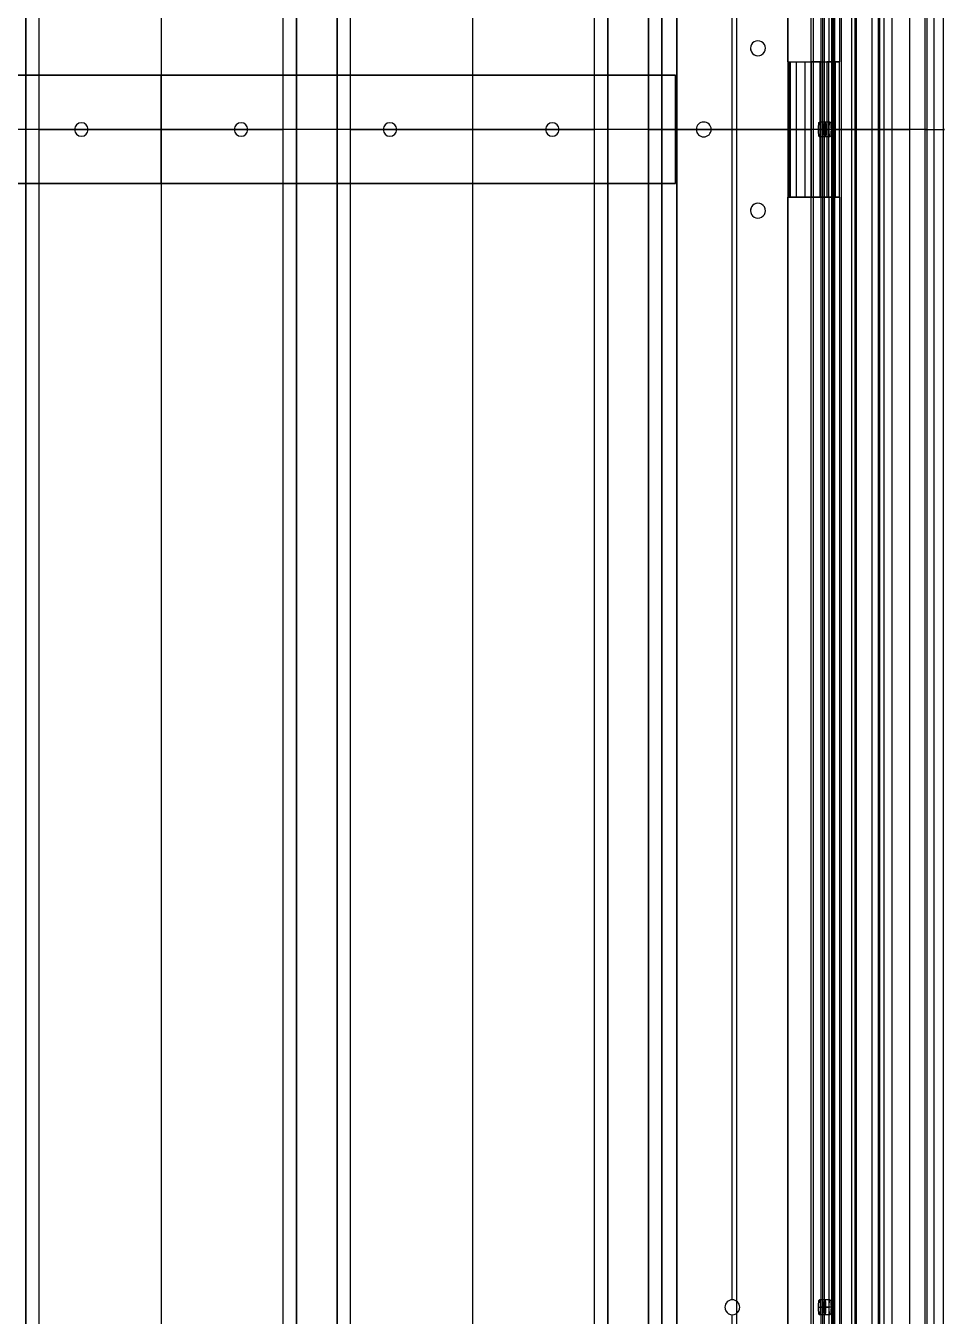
# Model space of a CAD drawing. Header units: millimetres. Extents: x -1488 to 3198, y -4194 to 3775.
# Drawn here: x -1167.3 to -826.9, y -3718.4 to -3241.8 of the extents above; entities that cross this region are included whole.
import ezdxf

# ---------------------------------------------------------------- set-up
doc = ezdxf.new("R2010")
doc.units = ezdxf.units.MM
doc.header["$MEASUREMENT"] = 0
doc.layers.add('Domyślny', color=7, linetype='Continuous', true_color=0x000000)

# ---------------------------------------------------------------- blocks, each defined once
blk = doc.blocks.new('deska 2 siedziska awki Soft 02.412 SC')
at = {"layer": 'Domyślny'}
for p, q in [((5, 0), (1795, 0)), ((900, 0, 14), (900, 0, -14)), ((900, -5, -19), (900, -60, -19)), ((900, -60, 19), (900, -5, 19)), ((5, -32.5, -19), (1795, -32.5, -19)), ((5, -32.5, 19), (1795, -32.5, 19)), ((5, -60, -19), (1795, -60, -19)), ((900, -90, -9), (900, -60, 19)), ((5, -75, 5), (1795, -75, 5))]:
    blk.add_line(p, q, dxfattribs=at)
at = {"layer": 'Domyślny', "extrusion": (1, 0, 0)}
for centre, radius, start, end in [((-5, -14, 900), 5, 270, 0), ((-5, 14, 900), 5, 0, 90), ((-60, 31, 900), 50, 233.1301, 270)]:
    blk.add_arc(centre, radius, start, end, dxfattribs=at)
at = {"layer": 'Domyślny'}
for points in [[(1795, 0, 14), (900, 0, 14), (5, 0, 14)], [(5, 0, -14), (900, 0, -14), (1795, 0, -14)], [(1795, -5, -19), (900, -5, -19), (5, -5, -19)], [(5, -5, 19), (900, -5, 19), (1795, -5, 19)], [(5, -60, 19), (900, -60, 19), (1795, -60, 19)], [(1795, -90, -9), (900, -90, -9), (5, -90, -9)]]:
    blk.add_open_spline(points, degree=2, dxfattribs=at)
blk = doc.blocks.new('blacha wspornika desek awki Soft 02.412 SC_rodkowy')
at = {"layer": 'Domyślny'}
for p, q in [((0, 0, -190), (0, 4, -190)), ((0, 4, -190), (40, 4, -190)), ((0, 2), (0, 2, -380)), ((40, 2), (0, 2)), ((40, 2, -380), (0, 2, -380)), ((0, 0, -190), (40, 0, -190)), ((17.5, 0, -160.5), (17.5, 4, -160.5)), ((17.5, 0, -105.5), (17.5, 4, -105.5)), ((17.5, 0, -45.5), (17.5, 4, -45.5)), ((17.5, 0, -334.5), (17.5, 4, -334.5)), ((17.5, 0, -274.5), (17.5, 4, -274.5)), ((17.5, 0, -219.5), (17.5, 4, -219.5)), ((20, 4, -217), (20, 0, -217)), ((20, 0, -222), (20, 4, -222)), ((20, 4, -272), (20, 0, -272)), ((20, 0, -277), (20, 4, -277)), ((20, 4, -332), (20, 0, -332)), ((20, 0, -337), (20, 4, -337)), ((20, 4, -163), (20, 0, -163)), ((20, 0, -158), (20, 4, -158)), ((20, 4, -108), (20, 0, -108)), ((20, 0, -103), (20, 4, -103)), ((20, 4, -48), (20, 0, -48)), ((20, 0, -43), (20, 4, -43)), ((20, 0), (20, 4)), ((20, 4), (20, 4, -43)), ((20, 4, -48), (20, 4, -103)), ((20, 4, -108), (20, 4, -158)), ((20, 4, -163), (20, 4, -217)), ((20, 4, -222), (20, 4, -272)), ((20, 4, -277), (20, 4, -332)), ((20, 4, -337), (20, 4, -380)), ((20, 4, -380), (20, 0, -380)), ((20, 0), (20, 0, -43)), ((20, 0, -48), (20, 0, -103)), ((20, 0, -108), (20, 0, -158)), ((20, 0, -163), (20, 0, -217)), ((20, 0, -222), (20, 0, -272)), ((20, 0, -277), (20, 0, -332)), ((20, 0, -337), (20, 0, -380)), ((22.5, 0, -219.5), (22.5, 4, -219.5)), ((22.5, 0, -274.5), (22.5, 4, -274.5)), ((22.5, 0, -334.5), (22.5, 4, -334.5)), ((22.5, 0, -45.5), (22.5, 4, -45.5)), ((22.5, 0, -105.5), (22.5, 4, -105.5)), ((22.5, 0, -160.5), (22.5, 4, -160.5)), ((40, 0, -190), (40, 4, -190)), ((40, 2, -380), (40, 2))]:
    blk.add_line(p, q, dxfattribs=at)
at = {"layer": 'Domyślny', "extrusion": (1.77636e-16, 1, 0)}
for centre in [(-20, -160.5, 4), (-20, -105.5, 4), (-20, -45.5, 4), (-20, -334.5, 4), (-20, -219.5, 4)]:
    blk.add_arc(centre, 2.5, 270, 90, dxfattribs=at)
at = {"layer": 'Domyślny', "extrusion": (1.77636e-16, 1, -1.26218e-31)}
blk.add_arc((-20, -274.5, 4), 2.5, 270, 90, dxfattribs=at)
at = {"layer": 'Domyślny', "extrusion": (0, 1, 0)}
for centre, start, end in [((-20, -160.5, 2), 270, 90), ((-20, -105.5, 2), 270, 90), ((-20, -45.5, 2), 270, 90), ((-20, -334.5, 2), 270, 90), ((-20, -274.5, 2), 270, 90), ((-20, -219.5, 2), 270, 90), ((-20, -219.5, 2), 90, 270), ((-20, -274.5, 2), 90, 270), ((-20, -334.5, 2), 90, 270), ((-20, -45.5, 2), 90, 270), ((-20, -105.5, 2), 90, 270), ((-20, -160.5, 2), 90, 270)]:
    blk.add_arc(centre, 2.5, start, end, dxfattribs=at)
at = {"layer": 'Domyślny', "extrusion": (-1.77636e-16, 1, 0)}
for centre in [(-20, -219.5, 4), (-20, -334.5, 4), (-20, -45.5, 4), (-20, -105.5, 4), (-20, -160.5, 4)]:
    blk.add_arc(centre, 2.5, 90, 270, dxfattribs=at)
at = {"layer": 'Domyślny', "extrusion": (-1.77636e-16, 1, 1.26218e-31)}
blk.add_arc((-20, -274.5, 4), 2.5, 90, 270, dxfattribs=at)
at = {"layer": 'Domyślny', "extrusion": (-1.11022e-17, 1, 8.62817e-33)}
for centre in [(-20, -160.5), (-20, -219.5)]:
    blk.add_arc(centre, 2.5, 270, 90, dxfattribs=at)
at = {"layer": 'Domyślny', "extrusion": (-1.11022e-17, 1, 2.46519e-33)}
for centre in [(-20, -105.5), (-20, -45.5)]:
    blk.add_arc(centre, 2.5, 270, 90, dxfattribs=at)
at = {"layer": 'Domyślny', "extrusion": (-1.11022e-17, 1, 1.2326e-33)}
blk.add_arc((-20, -334.5), 2.5, 270, 90, dxfattribs=at)
at = {"layer": 'Domyślny', "extrusion": (-1.11022e-17, 1, 1.15864e-32)}
blk.add_arc((-20, -274.5), 2.5, 270, 90, dxfattribs=at)
at = {"layer": 'Domyślny', "extrusion": (1.11022e-17, 1, 6.16298e-33)}
for centre in [(-20, -219.5), (-20, -160.5)]:
    blk.add_arc(centre, 2.5, 90, 270, dxfattribs=at)
at = {"layer": 'Domyślny', "extrusion": (1.11022e-17, 1, -4.19082e-33)}
blk.add_arc((-20, -274.5), 2.5, 90, 270, dxfattribs=at)
at = {"layer": 'Domyślny', "extrusion": (1.11022e-17, 1, -1.2326e-33)}
blk.add_arc((-20, -334.5), 2.5, 90, 270, dxfattribs=at)
at = {"layer": 'Domyślny', "extrusion": (1.11022e-17, 1, -8.62817e-33)}
blk.add_arc((-20, -45.5), 2.5, 90, 270, dxfattribs=at)
at = {"layer": 'Domyślny', "extrusion": (1.11022e-17, 1, -2.46519e-33)}
blk.add_arc((-20, -105.5), 2.5, 90, 270, dxfattribs=at)
at = {"layer": 'Domyślny'}
for points in [[(0, 4), (0, 2), (0, 0)], [(0, 4, -380), (0, 4, -190), (0, 4)], [(0, 0, -380), (0, 2, -380), (0, 4, -380)], [(0, 4), (20, 4), (40, 4)], [(0, 4, -380), (20, 4, -380), (40, 4, -380)], [(0, 0), (0, 0, -190), (0, 0, -380)], [(40, 0), (20, 0), (0, 0)], [(0, 0, -380), (20, 0, -380), (40, 0, -380)], [(40, 4), (40, 2), (40, 0)], [(40, 4, -380), (40, 2, -380), (40, 0, -380)], [(40, 4), (40, 4, -190), (40, 4, -380)], [(40, 0, -380), (40, 0, -190), (40, 0)]]:
    blk.add_open_spline(points, degree=2, dxfattribs=at)
blk = doc.blocks.new('blacha nona przednia awki Soft 02.412 SC')
at = {"layer": 'Domyślny'}
for p, q in [((-902.5, 71.61, -63.27), (-437.75, 71.61, -63.27)), ((-25, 72.19, -42.64), (-852.5, 72.19, -42.64)), ((-437.75, 67.64, -62.77), (-437.75, 71.61, -63.27)), ((-435, 67.98, -60.04), (-435, 71.95, -60.54)), ((-435, 71.95, -60.54), (-435, 71.95, -60.54)), ((-432.25, 71.61, -63.27), (432.25, 71.61, -63.27)), ((-432.25, 67.64, -62.77), (-432.25, 71.61, -63.27)), ((-32.75, 68.82, -53.39), (-32.75, 72.79, -53.88)), ((-30, 69.16, -50.66), (-30, 73.13, -51.16)), ((-30, 72.44, -56.61), (-30, 68.47, -56.11)), ((-30, 68.47, -56.11), (-30, 72.44, -56.61)), ((-27.25, 68.82, -53.39), (-27.25, 72.79, -53.88)), ((-25, 74.23, -41.89), (25, 74.23, -41.89)), ((25, 74.17, -42.89), (-25, 74.17, -42.89)), ((-25, 69.48, -39.56), (-25, 73.89, -39.56)), ((-25, 71.86, -36.26), (-25, 71.86, -42.6)), ((0, 70.63, -71), (0, 74.17, -42.89)), ((0, 59, -23.34), (0, 71.89, -36.23)), ((25, 69.48, -39.56), (25, 73.89, -39.56)), ((25, 72.19, -42.64), (852.5, 72.19, -42.64)), ((25, 71.86, -42.6), (25, 71.86, -36.26)), ((27.25, 68.82, -53.39), (27.25, 72.79, -53.88)), ((30, 69.16, -50.66), (30, 73.13, -51.16)), ((30, 72.44, -56.61), (30, 68.47, -56.11)), ((30, 68.47, -56.11), (30, 72.44, -56.61)), ((32.75, 68.82, -53.39), (32.75, 72.79, -53.88)), ((-902.5, 67.64, -62.77), (-437.75, 67.64, -62.77)), ((-902.5, 67.06, -83.4), (902.5, 67.06, -83.4)), ((-435, 71.26, -66), (-435, 67.29, -65.5)), ((-432.25, 67.64, -62.77), (432.25, 67.64, -62.77)), ((-25, 70.47, -37.65), (-25, 57.59, -24.76)), ((-25, 70.23, -41.89), (25, 70.23, -41.89)), ((25, 70.2, -42.39), (-25, 70.2, -42.39)), ((-2.75, 66.32, -73.23), (-2.75, 70.29, -73.73)), ((0, 66.66, -70.5), (0, 70.63, -71)), ((0, 66.66, -70.5), (0, 70.2, -42.39)), ((0, 69.95, -76.46), (0, 65.98, -75.96)), ((0, 69.04, -83.65), (0, 69.95, -76.46)), ((0, 56.17, -26.17), (0, 69.06, -39.06)), ((0, 65.07, -83.15), (0, 69.04, -83.65)), ((2.75, 66.32, -73.23), (2.75, 70.29, -73.73)), ((25, 70.47, -37.65), (25, 57.59, -24.76)), ((-25, 65.44, -29.79), (25, 65.44, -29.79)), ((-25, 62.62, -32.62), (-25, 65.44, -29.79)), ((-25, 62.62, -32.62), (25, 62.62, -32.62)), ((0, 65.07, -83.15), (0, 65.98, -75.96)), ((25, 65.44, -29.79), (25, 62.62, -32.62)), ((-25, 53.34, -23.59), (-25, 58.76, -23.59)), ((25, 53.34, -23.59), (25, 58.76, -23.59)), ((-25, 53.34, -23), (-852.5, 53.34, -23)), ((-25, 56.17, -21.52), (-25, 56.17, -26.17)), ((-25, 53.34, -21), (25, 53.34, -21)), ((-25, 53.34, -25), (25, 53.34, -25)), ((0, 53.34, -25), (0, 27.75, -25)), ((0, 53.34, -21), (0, 27.75, -21)), ((25, 56.17, -26.17), (25, 56.17, -21.52)), ((25, 53.34, -23), (852.5, 53.34, -23)), ((-902.5, 30.67, -25), (902.5, 30.67, -25)), ((-902.5, 30.67, -21), (902.5, 30.67, -21)), ((-437.75, 25, -21), (-437.75, 25, -25)), ((-435, 27.75, -21), (-435, 27.75, -25)), ((-432.25, 25, -21), (-432.25, 25, -25)), ((-2.75, 25, -21), (-2.75, 25, -25)), ((0, 27.75, -21), (0, 27.75, -25)), ((2.75, 25, -21), (2.75, 25, -25)), ((-435, 22.25, -25), (-435, 22.25, -21)), ((0, 22.25, -25), (0, 22.25, -21)), ((0, 22.25, -25), (0, 8, -25)), ((0, 22.25, -21), (0, 8, -21)), ((-902.5, 4, -8.5), (902.5, 4, -8.5)), ((902.5, 2), (-902.5, 2)), ((-902.5, 0, -8.5), (902.5, 0, -8.5)), ((0, 4), (0, 4, -17)), ((0, 0), (0, 4)), ((0, 0), (0, 0, -17))]:
    blk.add_line(p, q, dxfattribs=at)
at = {"layer": 'Domyślny', "extrusion": (3.8704e-15, 0.992178, -0.124829)}
blk.add_arc((435, -53.84, 78.94), 2.75, 270, 90, dxfattribs=at)
at = {"layer": 'Domyślny', "extrusion": (1.40914e-14, 0.992178, -0.124829)}
blk.add_arc((435, -53.84, 78.94), 2.75, 90, 270, dxfattribs=at)
at = {"layer": 'Domyślny', "extrusion": (1.79284e-14, 0.992178, -0.124829)}
blk.add_arc((30, -44.38, 78.94), 2.75, 270, 90, dxfattribs=at)
at = {"layer": 'Domyślny', "extrusion": (-1.92185e-14, 0.992178, -0.124829)}
blk.add_arc((30, -44.38, 78.94), 2.75, 90, 270, dxfattribs=at)
at = {"layer": 'Domyślny', "extrusion": (1, -1.01537e-15, -3.47926e-16)}
blk.add_arc((66.23, -41.89, -25), 8, 352.8291, 45, dxfattribs=at)
at = {"layer": 'Domyślny', "extrusion": (1, 0, 0)}
for centre, radius, start, end in [((66.23, -41.89), 8, 352.8291, 45), ((66.23, -41.89), 4, 352.8291, 45), ((53.34, -29), 8, 45, 90), ((53.34, -29), 4, 45, 90), ((8, -17), 8, 180, 270), ((8, -17), 4, 180, 270)]:
    blk.add_arc(centre, radius, start, end, dxfattribs=at)
at = {"layer": 'Domyślny', "extrusion": (1, 1.18793e-14, 3.53676e-15)}
blk.add_arc((66.23, -41.89, 25), 8, 352.8291, 45, dxfattribs=at)
at = {"layer": 'Domyślny', "extrusion": (1.92185e-14, 0.992178, -0.124829)}
blk.add_arc((-30, -44.38, 78.94), 2.75, 270, 90, dxfattribs=at)
at = {"layer": 'Domyślny', "extrusion": (-1.79284e-14, 0.992178, -0.124829)}
blk.add_arc((-30, -44.38, 78.94), 2.75, 90, 270, dxfattribs=at)
at = {"layer": 'Domyślny', "extrusion": (9.676e-16, 0.992178, -0.124829)}
blk.add_arc((435, -53.84, 74.94), 2.75, 270, 90, dxfattribs=at)
at = {"layer": 'Domyślny', "extrusion": (0, 0.992178, -0.124829)}
for centre, start, end in [((435, -53.84, 76.94), 270, 90), ((435, -53.84, 76.94), 90, 270), ((0, -64.38, 76.94), 270, 90), ((0, -64.38, 76.94), 90, 270)]:
    blk.add_arc(centre, 2.75, start, end, dxfattribs=at)
at = {"layer": 'Domyślny', "extrusion": (-9.676e-16, 0.992178, -0.124829)}
blk.add_arc((435, -53.84, 74.94), 2.75, 90, 270, dxfattribs=at)
at = {"layer": 'Domyślny', "extrusion": (5.12716e-15, 0.992178, -0.124829)}
for centre, start, end in [((30, -44.38, 74.94), 270, 90), ((0, -64.38, 78.94), 90, 270)]:
    blk.add_arc(centre, 2.75, start, end, dxfattribs=at)
at = {"layer": 'Domyślny', "extrusion": (7.10543e-15, 0.992178, -0.124829)}
for centre in [(30, -44.38, 76.94), (-30, -44.38, 76.94)]:
    blk.add_arc(centre, 2.75, 270, 90, dxfattribs=at)
at = {"layer": 'Domyślny', "extrusion": (-7.10543e-15, 0.992178, -0.124829)}
for centre in [(30, -44.38, 76.94), (-30, -44.38, 76.94)]:
    blk.add_arc(centre, 2.75, 90, 270, dxfattribs=at)
at = {"layer": 'Domyślny', "extrusion": (-9.60926e-15, 0.992178, -0.124829)}
blk.add_arc((30, -44.38, 74.94), 2.75, 90, 270, dxfattribs=at)
at = {"layer": 'Domyślny', "extrusion": (1, -7.49933e-15, 6.33089e-16)}
blk.add_arc((66.23, -41.89, -25), 4, 352.8291, 45, dxfattribs=at)
at = {"layer": 'Domyślny', "extrusion": (-5.12716e-15, 0.992178, -0.124829)}
for centre, start, end in [((0, -64.38, 78.94), 270, 90), ((-30, -44.38, 74.94), 90, 270)]:
    blk.add_arc(centre, 2.75, start, end, dxfattribs=at)
at = {"layer": 'Domyślny', "extrusion": (1, 2.63199e-14, 5.81596e-15)}
blk.add_arc((66.23, -41.89, 25), 4, 352.8291, 45, dxfattribs=at)
at = {"layer": 'Domyślny', "extrusion": (9.60926e-15, 0.992178, -0.124829)}
blk.add_arc((-30, -44.38, 74.94), 2.75, 270, 90, dxfattribs=at)
at = {"layer": 'Domyślny', "extrusion": (-1.28369e-29, 0.992178, -0.124829)}
blk.add_arc((0, -64.38, 74.94), 2.75, 270, 90, dxfattribs=at)
at = {"layer": 'Domyślny', "extrusion": (-3.29887e-30, 0.992178, -0.124829)}
blk.add_arc((0, -64.38, 74.94), 2.75, 90, 270, dxfattribs=at)
at = {"layer": 'Domyślny', "extrusion": (1, -1.57009e-15, -7.58108e-16)}
blk.add_arc((53.34, -29, -25), 8, 45, 90, dxfattribs=at)
at = {"layer": 'Domyślny', "extrusion": (1, 3.87598e-15, 6.325e-15)}
blk.add_arc((53.34, -29, 25), 8, 45, 90, dxfattribs=at)
at = {"layer": 'Domyślny', "extrusion": (1, 5.94403e-15, 1.43502e-14)}
blk.add_arc((53.34, -29, -25), 4, 45, 90, dxfattribs=at)
at = {"layer": 'Domyślny', "extrusion": (1, -2.56602e-15, -6.19493e-15)}
blk.add_arc((53.34, -29, 25), 4, 45, 90, dxfattribs=at)
at = {"layer": 'Domyślny'}
for centre, start, end in [((-435, 25, -21), 90, 270), ((-435, 25, -25), 90, 270), ((-435, 25, -23), 90, 270), ((-435, 25, -21), 270, 90), ((-435, 25, -25), 270, 90), ((-435, 25, -23), 270, 90), ((0, 25, -21), 90, 270), ((0, 25, -25), 90, 270), ((0, 25, -23), 90, 270), ((0, 25, -21), 270, 90), ((0, 25, -25), 270, 90), ((0, 25, -23), 270, 90)]:
    blk.add_arc(centre, 2.75, start, end, dxfattribs=at)
for points in [[(-852.5, 74.17, -42.89), (-438.75, 74.17, -42.89), (-25, 74.17, -42.89)], [(-25, 70.2, -42.39), (-25, 72.19, -42.64), (-25, 74.17, -42.89)], [(-25, 71.89, -36.23), (0, 71.89, -36.23), (25, 71.89, -36.23)], [(-25, 59, -23.34), (-25, 65.44, -29.79), (-25, 71.89, -36.23)], [(-25, 71.89, -36.23), (-25, 70.47, -37.65), (-25, 69.06, -39.06)], [(852.5, 74.17, -42.89), (438.75, 74.17, -42.89), (25, 74.17, -42.89)], [(25, 74.17, -42.89), (25, 72.19, -42.64), (25, 70.2, -42.39)], [(25, 71.89, -36.23), (25, 65.44, -29.79), (25, 59, -23.34)], [(25, 69.06, -39.06), (25, 70.47, -37.65), (25, 71.89, -36.23)], [(902.5, 69.04, -83.65), (0, 69.04, -83.65), (-902.5, 69.04, -83.65)], [(-852.5, 70.2, -42.39), (-438.75, 70.2, -42.39), (-25, 70.2, -42.39)], [(-25, 69.06, -39.06), (0, 69.06, -39.06), (25, 69.06, -39.06)], [(-25, 56.17, -26.17), (-25, 62.62, -32.62), (-25, 69.06, -39.06)], [(25, 70.2, -42.39), (438.75, 70.2, -42.39), (852.5, 70.2, -42.39)], [(25, 69.06, -39.06), (25, 62.62, -32.62), (25, 56.17, -26.17)], [(902.5, 65.07, -83.15), (0, 65.07, -83.15), (-902.5, 65.07, -83.15)], [(25, 59, -23.34), (0, 59, -23.34), (-25, 59, -23.34)], [(-25, 56.17, -26.17), (-25, 57.59, -24.76), (-25, 59, -23.34)], [(25, 59, -23.34), (25, 57.59, -24.76), (25, 56.17, -26.17)], [(-25, 53.34, -25), (-438.75, 53.34, -25), (-852.5, 53.34, -25)], [(-25, 53.34, -21), (-438.75, 53.34, -21), (-852.5, 53.34, -21)], [(25, 56.17, -26.17), (0, 56.17, -26.17), (-25, 56.17, -26.17)], [(-25, 53.34, -25), (-25, 53.34, -23), (-25, 53.34, -21)], [(852.5, 53.34, -25), (438.75, 53.34, -25), (25, 53.34, -25)], [(852.5, 53.34, -21), (438.75, 53.34, -21), (25, 53.34, -21)], [(25, 53.34, -21), (25, 53.34, -23), (25, 53.34, -25)], [(-902.5, 8, -25), (0, 8, -25), (902.5, 8, -25)], [(-902.5, 8, -21), (0, 8, -21), (902.5, 8, -21)], [(-902.5, 4, -17), (0, 4, -17), (902.5, 4, -17)], [(902.5, 4), (0, 4), (-902.5, 4)], [(902.5, 0), (0, 0), (-902.5, 0)], [(-902.5, 0, -17), (0, 0, -17), (902.5, 0, -17)]]:
    blk.add_open_spline(points, degree=2, dxfattribs=at)
blk = doc.blocks.new('ZD 06 SC_Bez rowka 01')
at = {"layer": 'Domyślny'}
for p, q in [((-45, 19), (45, 19)), ((0, 19, -895), (0, 19, 895)), ((-50, -19), (-50, 14)), ((0, -19, 900), (0, 14, 900)), ((0, -19, -900), (0, 14, -900)), ((50, -19), (50, 14)), ((-50, -2.5, 895), (-50, -2.5, -895)), ((-45, -2.5, 900), (45, -2.5, 900)), ((-45, -2.5, -900), (45, -2.5, -900)), ((50, -2.5, -895), (50, -2.5, 895)), ((50, -19), (-50, -19)), ((0, -19, -900), (0, -19, 900))]:
    blk.add_line(p, q, dxfattribs=at)
for centre, start, end in [((-45, 14, -895), 90, 180), ((-45, 14, 895), 90, 180), ((-45, 14, -895), 90, 180), ((-45, 14), 90, 180), ((45, 14, -895), 360, 90), ((45, 14, 895), 360, 90), ((45, 14, -895), 0, 90), ((45, 14), 0, 90)]:
    blk.add_arc(centre, 5, start, end, dxfattribs=at)
at = {"layer": 'Domyślny', "extrusion": (1, 1.84741e-14, 9.09495e-14)}
blk.add_arc((14, -895, -45), 5, 270, 0, dxfattribs=at)
at = {"layer": 'Domyślny', "extrusion": (1, -7.10543e-15, -1.56319e-14)}
blk.add_arc((14, 895, -45), 5, 0, 90, dxfattribs=at)
at = {"layer": 'Domyślny', "extrusion": (1, 0, 0)}
for centre, start, end in [((14, -895), 270, 0), ((14, 895), 0, 90)]:
    blk.add_arc(centre, 5, start, end, dxfattribs=at)
at = {"layer": 'Domyślny', "extrusion": (1, -7.10543e-15, 1.08002e-13)}
blk.add_arc((14, -895, 45), 5, 270, 0, dxfattribs=at)
at = {"layer": 'Domyślny', "extrusion": (1, 3.55271e-14, 1.13687e-14)}
blk.add_arc((14, 895, 45), 5, 0, 90, dxfattribs=at)
at = {"layer": 'Domyślny', "extrusion": (-1.42109e-15, 1, -2.84217e-15)}
blk.add_arc((45, -895, 14), 5, 270, 360, dxfattribs=at)
at = {"layer": 'Domyślny', "extrusion": (-8.52651e-15, 1, 1.20792e-14)}
blk.add_arc((45, 895, 14), 5, 0, 90, dxfattribs=at)
at = {"layer": 'Domyślny', "extrusion": (-4.0492e-29, 1, -1.42109e-15)}
blk.add_arc((-45, -895, 14), 5, 180, 270, dxfattribs=at)
at = {"layer": 'Domyślny', "extrusion": (5.68434e-15, 1, -1.29656e-28)}
blk.add_arc((-45, 895, 14), 5, 90, 180, dxfattribs=at)
at = {"layer": 'Domyślny', "extrusion": (0, 1, 0)}
for centre, start, end in [((45, -895, -2.5), 270, 0), ((45, 895, -2.5), 0, 90), ((-45, -895, -2.5), 180, 270), ((-45, 895, -2.5), 90, 180)]:
    blk.add_arc(centre, 5, start, end, dxfattribs=at)
at = {"layer": 'Domyślny', "extrusion": (-1.06581e-14, 1, -1.49214e-14)}
blk.add_arc((45, -895, -19), 5, 270, 0, dxfattribs=at)
at = {"layer": 'Domyślny', "extrusion": (6.39488e-15, 1, -7.10543e-16)}
blk.add_arc((45, 895, -19), 5, 0, 90, dxfattribs=at)
at = {"layer": 'Domyślny', "extrusion": (5.68434e-15, 1, -1.42109e-14)}
blk.add_arc((-45, -895, -19), 5, 180, 270, dxfattribs=at)
at = {"layer": 'Domyślny', "extrusion": (-2.77112e-14, 1, -1.42109e-14)}
blk.add_arc((-45, 895, -19), 5, 90, 180, dxfattribs=at)
at = {"layer": 'Domyślny'}
for points in [[(-45, 19, -895), (0, 19, -895), (45, 19, -895)], [(-45, 19, 895), (-45, 19), (-45, 19, -895)], [(45, 19, 895), (0, 19, 895), (-45, 19, 895)], [(45, 19, -895), (45, 19), (45, 19, 895)], [(-50, 14, 895), (-50, -2.5, 895), (-50, -19, 895)], [(-50, 14, -895), (-50, 14), (-50, 14, 895)], [(-50, -19, -895), (-50, -2.5, -895), (-50, 14, -895)], [(45, 14, 900), (0, 14, 900), (-45, 14, 900)], [(-45, 14, 900), (-45, -2.5, 900), (-45, -19, 900)], [(45, 14, -900), (0, 14, -900), (-45, 14, -900)], [(-45, 14, -900), (-45, -2.5, -900), (-45, -19, -900)], [(45, -19, 900), (45, -2.5, 900), (45, 14, 900)], [(45, -19, -900), (45, -2.5, -900), (45, 14, -900)], [(50, 14, 895), (50, 14), (50, 14, -895)], [(50, -19, 895), (50, -2.5, 895), (50, 14, 895)], [(50, 14, -895), (50, -2.5, -895), (50, -19, -895)], [(-50, -19, 895), (-50, -19), (-50, -19, -895)], [(-45, -19, 900), (0, -19, 900), (45, -19, 900)], [(45, -19, -900), (0, -19, -900), (-45, -19, -900)], [(50, -19, 895), (50, -19), (50, -19, -895)]]:
    blk.add_open_spline(points, degree=2, dxfattribs=at)
blk = doc.blocks.new('deska 2 siedziska awki Soft 02.412 SC 01')
at = {"layer": 'Domyślny'}
for p, q in [((5, 0), (1795, 0)), ((900, 0, 14), (900, 0, -14)), ((900, -5, -19), (900, -60, -19)), ((900, -60, 19), (900, -5, 19)), ((5, -32.5, -19), (1795, -32.5, -19)), ((5, -32.5, 19), (1795, -32.5, 19)), ((5, -60, -19), (1795, -60, -19)), ((900, -90, -9), (900, -60, 19)), ((5, -75, 5), (1795, -75, 5))]:
    blk.add_line(p, q, dxfattribs=at)
at = {"layer": 'Domyślny', "extrusion": (1, 0, 0)}
for centre, radius, start, end in [((-5, -14, 900), 5, 270, 0), ((-5, 14, 900), 5, 0, 90), ((-60, 31, 900), 50, 233.1301, 270)]:
    blk.add_arc(centre, radius, start, end, dxfattribs=at)
at = {"layer": 'Domyślny'}
for points in [[(1795, 0, 14), (900, 0, 14), (5, 0, 14)], [(5, 0, -14), (900, 0, -14), (1795, 0, -14)], [(1795, -5, -19), (900, -5, -19), (5, -5, -19)], [(5, -5, 19), (900, -5, 19), (1795, -5, 19)], [(5, -60, 19), (900, -60, 19), (1795, -60, 19)], [(1795, -90, -9), (900, -90, -9), (5, -90, -9)]]:
    blk.add_open_spline(points, degree=2, dxfattribs=at)

msp = doc.modelspace()

# ---------------------------------------------------------------- block references
at = {"layer": 'Domyślny', "extrusion": (0.992178, 5.8411e-17, -0.124829)}
msp.add_blockref('blacha nona przednia awki Soft 02.412 SC', (-3280.1, 47.57, -865.13), dxfattribs=at)
at = {"layer": 'Domyślny', "extrusion": (-1.66533e-15, 7.81823e-16, -1), "rotation": 270}
msp.add_blockref('deska 2 siedziska awki Soft 02.412 SC 01', (937.26, -2380.1, -253.14), dxfattribs=at)
at = {"layer": 'Domyślny', "extrusion": (-0.992178, 2.72393e-17, 0.124829), "rotation": 180}
msp.add_blockref('deska 2 siedziska awki Soft 02.412 SC', (4180.11, 50.82, 867.7), dxfattribs=at)
at = {"layer": 'Domyślny', "extrusion": (1, 0, 0)}
msp.add_blockref('blacha wspornika desek awki Soft 02.412 SC_rodkowy', (-3300.1, 230.14, -927.24), dxfattribs=at)
at = {"layer": 'Domyślny', "extrusion": (7.69637e-16, -1, -8.84471e-16), "rotation": 359.9999999999999}
for p in [(-1117.27, 253.14, 3280.1), (-1002.27, 253.14, 3280.1)]:
    msp.add_blockref('ZD 06 SC_Bez rowka 01', p, dxfattribs=at)

doc.saveas('drawing.dxf')
